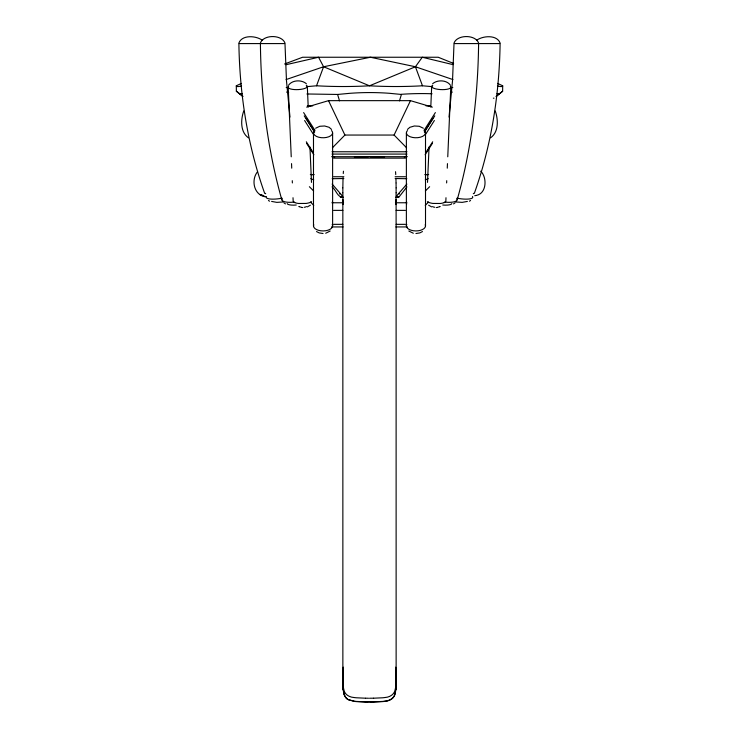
<?xml version="1.0" encoding="UTF-8"?>
<svg xmlns="http://www.w3.org/2000/svg" width="739" height="739" viewBox="0 0 739 739"><rect width="100%" height="100%" fill="white"/><g stroke="black" fill="none" stroke-linecap="round" stroke-linejoin="round"><path stroke-width="1.11" d="M313.484 225.931L313.493 132.817M342.859 680.166L342.859 679.64M396.141 680.527L396.141 680M406.376 225.931L406.385 132.817M496.202 96.43L502.631 91.248L502.686 85.789L497.587 83.415M342.859 679.815L342.859 679.289M396.141 680.878L396.141 680.351M342.841 187.965L342.841 192.768M396.104 192.768L396.104 187.965M342.841 187.835L343.044 177.72M342.859 679.455L342.868 678.929M396.104 192.897L395.928 202.458M396.132 681.238L396.141 680.711M396.122 677.469L396.122 677.986L396.132 675.252M342.868 679.104L342.868 678.578M342.868 675.243L342.868 678.051L342.878 677.469M396.132 681.589L396.132 681.062M342.868 678.67L342.868 678.153L343.358 686.956A26.179 25.81 0 0 0 343.737 689.228C344.328 694.355 349.233 697.246 354.009 697.514A47.462 46.797 0 0 0 356.392 697.782L365.389 698.198M396.132 682.014L396.132 681.497M342.868 675.169L343.256 667.151M342.868 678.328L342.878 677.811M396.122 682.356L396.132 681.838M396.122 682.707L396.122 682.18M342.878 677.635L342.887 677.118M396.113 683.048L396.122 682.531M342.887 677.293L342.896 676.776M396.104 683.399L396.113 682.873M342.896 676.942L342.905 676.425M396.104 683.741L396.104 683.224M342.905 676.601L342.924 675.511M396.095 684.083L396.104 683.566M478.595 43.583C478.031 96.292 471.528 149.047 457.173 199.826M342.905 676.259L342.933 675.187M396.076 684.397L396.095 683.908M396.076 684.286L396.067 684.988M396.076 680.878L396.132 678.125L396.132 678.679M396.076 681.044L395.651 686.956A26.17 25.81 0 0 1 395.263 689.228C394.672 694.355 389.776 697.265 384.991 697.514A47.453 46.797 0 0 1 382.608 697.792L373.611 698.198M342.933 675.354L342.951 674.864M396.049 685.312L396.067 684.813M342.951 675.03L342.961 674.531M396.039 685.635L396.049 685.136M395.91 202.855L395.836 204.574M342.961 674.707L342.979 674.208M396.021 685.968L396.039 685.459M427.521 182.385L429.054 146.978M430.791 107.016L431.678 86.463M445.986 197.719L445.839 201.128A9.505 2.744 1.3 0 1 444.638 202.394L444.278 202.569M446.624 182.949L446.726 180.676M447.271 168.169L447.464 163.624M447.76 156.807L450.79 87.22M342.979 674.374L343.007 673.552M396.012 686.291L396.021 685.792M342.988 674.051L343.025 673.229M395.993 686.614L396.012 686.115M395.975 686.947L395.993 686.439M343.025 673.395L343.072 672.527M395.975 686.771L395.956 687.094M343.062 672.786L343.09 672.222M343.266 173.554L343.45 171.208M395.938 687.603L395.882 688.258M343.09 672.388L343.118 671.917M395.91 687.778L395.864 688.572M343.118 672.084L343.136 671.603M343.136 671.769L343.164 671.298M395.836 688.877L395.864 688.388M343.164 671.465L343.192 670.994M395.808 689.182L395.836 688.702M343.192 671.16L343.229 670.679M395.771 689.496L395.808 689.007M343.229 670.846L343.256 670.375M395.744 689.801L395.771 689.311M395.744 689.616L395.651 690.623A26.17 26.17 0 0 1 395.263 692.933L395.069 693.718M395.707 689.93L395.651 690.448M449.016 117.104L452.517 80.828L454.014 43.583L500.109 43.583C499.342 94.481 491.435 145.417 474.299 193.442M238.9 43.001C242.078 34.539 256.147 35.675 262.373 40.285M260.414 42.982C263.601 34.391 281.679 34.456 284.958 42.982M395.263 692.748C394.718 697.875 389.813 700.895 384.991 701.145A47.453 47.425 0 0 1 382.608 701.422L373.611 701.838M454.042 42.982C457.321 34.456 475.399 34.391 478.586 42.982M473.487 193.313L473.348 193.775M395.032 693.672C394.349 698.521 389.453 701.006 384.991 701.329A47.453 47.453 0 0 1 382.608 701.607L373.611 702.022M399.476 100.883L401.406 94.453L389.379 93.29A196.98 145.435 0 0 0 349.63 93.336L337.594 94.453L306.925 93.982M243.731 110.998C240.711 119.561 240.129 132.032 248.452 137.833M307.064 86.629L316.523 85.789L323.58 66.759L318.574 57.245L286.113 64.699M332.421 147.782L344.91 135.052L394.09 135.052L410.478 100.652L432.333 107.137M288.478 85.345C292.09 79.895 301.558 79.516 306.343 83.701M424.445 129.778L435.373 112.577M424.297 131.847L432.795 118.471M424.445 132.105L434.763 115.857M425.849 133.944L434.384 120.503M425.849 152.548L432.675 141.796M425.119 154.774L432.389 143.357M406.884 202.255L406.542 202.763L395.43 202.763M395.928 197.433L398.663 197.433L406.93 186.875M316.523 85.789A255.482 133.26 -3.1 0 0 369.5 85.807L415.42 66.759L422.265 57.245L453.053 64.644M396.76 195.715L406.866 184.085M396.926 196.814L397.37 196.26M399.125 194.098L399.559 193.572M257.578 171.688C250.807 179.826 253.8 195.151 265.412 196.777L262.253 195.447M425.359 190.967L429.627 186.708M407.438 129.427L409.896 127.293L414.367 125.99L419.225 126.277L423.364 128.235M425.239 205.34L428.583 202.033M432.657 83.701C437.442 79.516 446.91 79.895 450.522 85.345M330.167 231.03L325.696 233.247M476.627 40.285C482.853 35.675 496.922 34.539 500.1 43.001M502.631 91.248L496.174 96.356M425.258 179.891L428.269 178.653M310.38 205.193L307.369 206.883M455.021 202.92L453.534 203.899M315.636 128.235L319.775 126.277L324.633 125.99L329.104 127.293L331.562 129.427M490.548 137.833C498.871 132.032 498.289 119.561 495.259 110.998M467.381 201.414L462.171 202.375L455.529 201.932M332.18 178.709L343.857 178.524M470.567 200.509L469.404 201.184M422.477 231.556L419.789 232.914L415.946 233.515M332.07 186.875C336.522 190.505 337.437 197.655 343.266 197.193M404.335 157.121L406.385 156.114M242.845 96.31L236.314 91.165L240.147 94.25L240.683 93.908M241.413 83.415L236.314 85.789L236.369 91.211M284.58 63.988L302.62 57.245L438.218 57.245L453.626 63.452M286.076 79.572L323.58 66.759L370.415 57.245L415.42 66.759L452.924 79.572M306.667 107.137L328.522 100.652L410.478 100.652M310.731 178.653L313.742 179.891M241.588 85.973L239.168 86.454A107.257 7.778 -27.2 0 1 236.304 85.798M476.369 195.401C486.844 193.378 487.186 177.388 480.747 171.162M475.981 195.475L474.743 195.696M283.471 201.932L276.829 202.375L271.619 201.414M450.799 92.384L452.37 92.098M428.629 174.496L424.999 174.681M425.165 174.663L428.565 174.496M436.278 207.53L437.211 207.511M373.583 701.838L369.5 701.865M373.583 702.022L369.5 702.05M373.583 698.198L369.5 698.226M450.781 87.535L452.822 87.525M368.502 156.733L361.26 156.797A48.017 11.085 0 0 0 357.833 156.89L357.168 156.908A25.274 5.838 0 0 0 354.378 157.056M307.369 105.862L312.763 105.862M426.024 105.862L430.301 105.862M449.635 105.862L450.254 105.862M331.987 151.763L407.013 151.763M331.987 154.082L407.013 154.082M331.635 156.696L407.365 156.696M333.64 158.128L405.36 158.128M333.64 176.741L343.884 176.741M395.116 176.741L405.36 176.741M395.143 178.524L406.819 178.709M340.337 197.433L343.072 197.433M343.57 202.763L332.458 202.763L332.116 202.255M333.64 210.375L342.859 210.375M396.141 210.375L405.36 210.375M333.64 224.342L342.859 224.342M396.141 224.342L405.36 224.342M331.626 226.938L343.108 226.938M395.892 226.938L407.374 226.938M369.962 156.733L377.684 156.797A48.017 11.085 0 0 1 381.121 156.89L381.786 156.908A25.274 5.838 0 0 1 384.576 157.056M368.53 698.226L365.565 698.198M368.53 701.865L365.417 701.838M368.53 702.05L365.417 702.022M286.178 87.525L288.219 87.535M365.389 701.838L356.392 701.422A47.462 47.425 0 0 1 354.009 701.145L349.325 699.99M365.389 702.022L356.392 701.607A47.462 47.462 0 0 1 354.009 701.329L348.577 699.657M301.789 207.511L302.722 207.53M314.001 174.681L310.371 174.496M310.445 174.496L313.844 174.663M323.054 233.515L319.211 232.914L316.523 231.556M431.936 86.629L422.477 85.789A255.482 133.26 3.1 0 1 369.5 85.807L323.58 66.759M286.529 92.07L288.69 92.495M263.62 195.595L259.694 194.412M497.412 85.973L499.832 86.454A107.257 7.778 27.2 0 0 502.696 85.798M413.304 233.247L408.833 231.03M431.631 206.883L428.62 205.193M261.061 194.967L259.906 194.505M497.716 93.798L498.853 94.296M349.168 700.119L348.281 699.5M294.722 202.569L294.344 202.394A9.505 2.744 -1.3 0 1 293.189 201.128L293.013 197.719M332.615 156.114L334.665 157.121M269.596 201.184L268.433 200.509M285.466 203.899L283.979 202.92M348.134 699.611L347.071 698.734M347.866 699.454L346.499 698.263M346.97 698.845L346.591 698.346M240.147 94.25L242.817 96.384M309.373 186.708L313.641 190.967M346.499 698.447L345.834 697.551M310.417 202.033L313.761 205.34M346.406 698.364L346.018 697.773M394.09 135.052L406.579 147.782M332.134 184.085L342.24 195.715M339.441 193.572L339.875 194.098M341.63 196.26L342.074 196.814M306.611 143.357L313.881 154.774M303.627 112.577L314.555 129.778M306.205 118.471L314.703 131.847M304.237 115.857L314.555 132.105M304.616 120.503L313.151 133.944M306.325 141.796L313.151 152.548M345.187 696.812L344.984 696.258M345.113 696.692L344.937 696.166M344.67 695.611L344.891 696.258M328.522 100.652L344.91 135.052M344.707 695.889L344.568 695.39M344.513 695.436L344.309 694.734M344.457 695.307L344.051 693.939M415.42 66.759L422.477 85.789M264.701 193.442C247.565 145.417 239.658 94.481 238.891 43.583L284.986 43.583L286.483 80.828L289.984 117.104M344.134 694.383L343.931 693.533M265.652 193.775L265.513 193.313M337.594 94.453L339.534 100.873M281.827 199.826C267.472 149.047 260.969 96.292 260.405 43.583M343.82 693.071L343.931 693.718M343.903 693.579L343.746 692.748M343.801 693.173L343.783 692.914A26.179 26.179 0 0 1 343.358 690.623L343.256 689.616M343.339 690.318L343.321 690.365M343.312 690.115L343.229 689.311M395.744 667.16L396.076 672.287M395.744 670.375L395.771 670.855M395.771 670.689L395.808 671.16M343.192 689.007L343.229 689.487M395.808 670.994L395.836 671.465M343.164 688.693L343.192 689.182M395.836 671.298L395.855 671.779M343.136 688.388L343.164 688.877M395.541 171.697L395.753 174.598M395.855 671.603L395.882 672.084M343.118 688.083L343.136 688.563M395.882 671.917L395.91 672.388M343.09 687.769L343.118 688.258M395.91 672.222L395.975 673.395M343.09 687.954L343.025 686.762M395.928 672.527L395.947 672.933M343.053 687.409L343.044 687.094M395.975 673.229L395.993 673.728M343.007 686.439L343.025 686.947M395.993 673.562L396.012 674.051M342.988 686.115L343.007 686.614M396.012 673.885L396.021 674.384M343.118 204.574L342.841 192.897M342.979 685.783L342.988 686.291M396.021 674.208L396.039 674.707M342.961 685.459L342.979 685.958M307.322 86.463L308.209 107.016M309.946 146.978L311.479 182.385M288.21 87.22L291.24 156.807M291.536 163.624L291.729 168.169M292.274 180.676L292.376 182.949M396.039 674.541L396.049 675.03M342.951 685.136L342.961 685.635M395.928 178.358L396.049 182.829M396.049 674.864L396.067 675.363M342.933 684.804L342.951 685.312M396.067 675.187L396.095 676.259M342.924 684.545L342.933 684.979M396.076 672.342L396.132 675.178M342.924 684.369L342.905 683.908M396.095 676.083L396.095 676.601M342.905 683.566L342.905 684.083M396.095 676.434L396.104 676.952M342.896 683.215L342.905 683.741M396.104 676.776L396.113 677.293M342.887 682.873L342.896 683.39M396.058 183.115L396.104 187.835M396.113 677.127L396.122 677.635M342.878 682.531L342.887 683.048M342.878 682.18L342.878 682.697M396.122 677.811L396.132 678.328M342.868 681.838L342.878 682.356M342.868 681.487L342.868 682.014M396.132 678.578L396.132 679.104M342.868 681.062L342.868 681.589M396.132 678.938L396.132 679.464M342.868 680.702L342.868 681.238M396.132 679.289L396.141 679.815M342.859 680.351L342.868 680.878M396.141 679.64L396.141 680.176M342.859 680L342.859 680.527M425.507 132.817L425.516 225.931M396.104 199.512L396.132 669.793M342.841 199.512L342.868 669.783M332.615 132.817L332.624 225.931M472.48 196.519A12.443 3.122 8.1 0 1 456.988 198.163M451.806 203.613A6.882 1.727 1.5 0 1 442.744 205.008M456.887 198.717A12.341 3.907 7.3 0 1 444.675 202.07M282.012 198.163A12.443 3.122 -8.1 0 1 266.52 196.519M296.256 205.008A6.882 1.727 -1.5 0 1 287.194 203.613M294.325 202.07A12.341 3.907 -7.3 0 1 282.113 198.717M493.375 98.185A109.843 26.927 -33.6 0 1 494.003 98.167M240.277 94.352A112.383 27.768 35.7 0 1 242.503 93.613M401.416 94.296A213.904 152.705 -10.4 0 1 432.084 93.77M497.088 93.539A113.021 28.119 -36 0 1 497.753 93.77M425.23 224.684A9.561 5.053 0 0 1 415.706 230.938A9.561 5.053 0 0 1 406.783 224.444M332.217 224.444A9.561 5.053 0 0 1 323.285 230.938A9.561 5.053 0 0 1 313.77 224.693M306.445 206.569A4.018 1.256 0.1 0 1 304.246 207.271M299.083 206.652A4.018 1.256 0.1 0 1 298.962 206.569M301.244 207.16A4.083 1.201 0.7 0 1 299.212 206.634M440.038 206.569A4.018 1.256 -0.1 0 1 439.917 206.652M434.754 207.271A4.018 1.256 -0.1 0 1 432.555 206.569M439.788 206.634A4.083 1.201 -0.7 0 1 437.756 207.16M332.162 203.013A7.602 3.815 -70.2 0 1 332.411 202.828M406.598 203.631A7.602 3.381 64.6 0 1 406.819 203.835M395.781 197.322A7.048 3.963 77.9 0 1 398.644 197.017M450.421 86.445A9.561 2.771 2.5 0 1 440.287 89.567A9.561 2.771 2.5 0 1 432.749 85.234M427.364 201.664A8.951 2.605 1.8 0 0 427.89 202.006L428.638 202.357A9.884 2.928 1.5 0 0 432.915 203.437L440.499 203.474A9.949 2.91 1.2 0 0 444.25 202.56M306.251 85.234A9.561 2.771 -2.5 0 1 298.713 89.567A9.561 2.771 -2.5 0 1 288.579 86.445M311.636 201.664A8.951 2.605 -1.8 0 1 311.11 202.006L310.362 202.357A9.884 2.928 -1.5 0 1 306.085 203.437L298.501 203.474A9.949 2.91 -1.2 0 1 294.75 202.56M331.552 130.554A9.561 4.942 0 0 1 328.837 136.761A9.561 4.942 0 0 1 316.532 136.438A9.561 4.942 0 0 1 315.054 130.119M423.946 130.119A9.561 4.942 0 0 1 422.468 136.438A9.561 4.942 0 0 1 410.163 136.761A9.561 4.942 0 0 1 407.448 130.554"/></g></svg>
